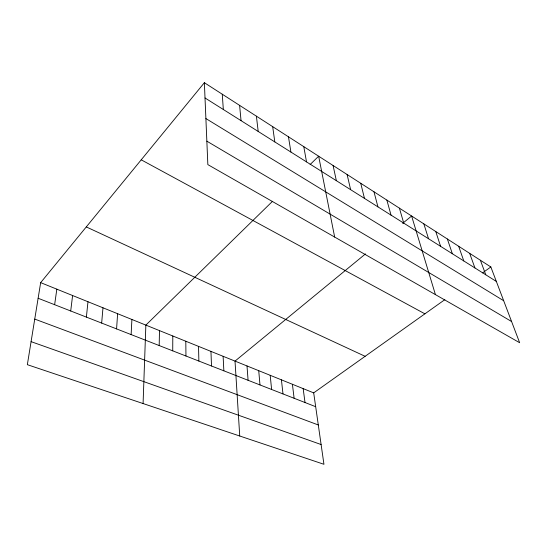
<?xml version="1.0" encoding="UTF-8"?>
<svg xmlns="http://www.w3.org/2000/svg" width="547" height="547" viewBox="0 0 547 547"><rect width="100%" height="100%" fill="white"/><g stroke="black" fill="none" stroke-linecap="round" stroke-linejoin="round"><path stroke-width="0.82" d="M172.729 350.846L172.797 335.988M159.191 345.554L159.485 330.614M143.082 403.549L145.858 325.109L272.536 201.289M131.13 334.593L131.902 319.475M116.579 328.904L117.619 313.704M101.667 323.079L102.98 307.797M86.385 317.11L87.978 301.739M70.707 310.983L72.601 295.53M54.632 304.7L56.833 289.165M40.663 282.635L27.35 364.678L323.947 464.294L313.691 392.869L40.663 282.635L204.366 82.706L490.844 266.97L519.65 342.73L207.846 164.613L204.366 82.706M310.135 164.531L318.648 156.21L334.661 237.056M365.485 253.904L235.019 361.109L239.736 436.007M402.667 223.354L411.611 216.003L435.419 294.614M313.691 392.869L444.848 299.653M482.516 272.891L490.844 266.97M31.083 341.649L321.11 444.54M34.748 319.092L318.299 424.971M38.126 298.252L315.674 406.694M86.282 226.916L365.129 356.316M141.222 159.82L424.903 313.834M206.848 141.167L511.595 321.547M205.891 118.555L503.684 300.734M205.009 97.961L496.355 281.452M480.389 260.242L485.777 274.792M469.661 253.343L474.933 267.962M458.659 246.266L463.794 260.946M447.357 238.998L452.362 253.746M435.761 231.538L440.608 246.348M423.85 223.88L428.54 238.745M399.406 208.154L403.748 223.128M386.866 200.093L391.023 215.115M373.984 191.799L377.936 206.869M360.733 183.279L364.473 198.39M347.106 174.514L350.62 189.665M333.082 165.495L336.357 180.681M303.783 146.651L306.518 161.891M288.467 136.798L290.908 152.059M272.68 126.644L274.813 141.919M303.161 388.616L305.014 402.53M292.406 384.274L294.122 398.271M256.399 116.176L258.198 131.458M281.425 379.844L282.99 393.922M270.197 375.31L271.613 389.478M239.607 105.373L241.042 120.655M258.731 370.681L259.982 384.938M247.005 365.943L248.085 380.288M222.267 94.221L223.326 109.489M223.121 356.302L223.853 370.818M210.957 351.393L211.504 365.998M198.527 346.374L198.876 361.061M185.809 341.239L185.953 356.015"/></g></svg>
